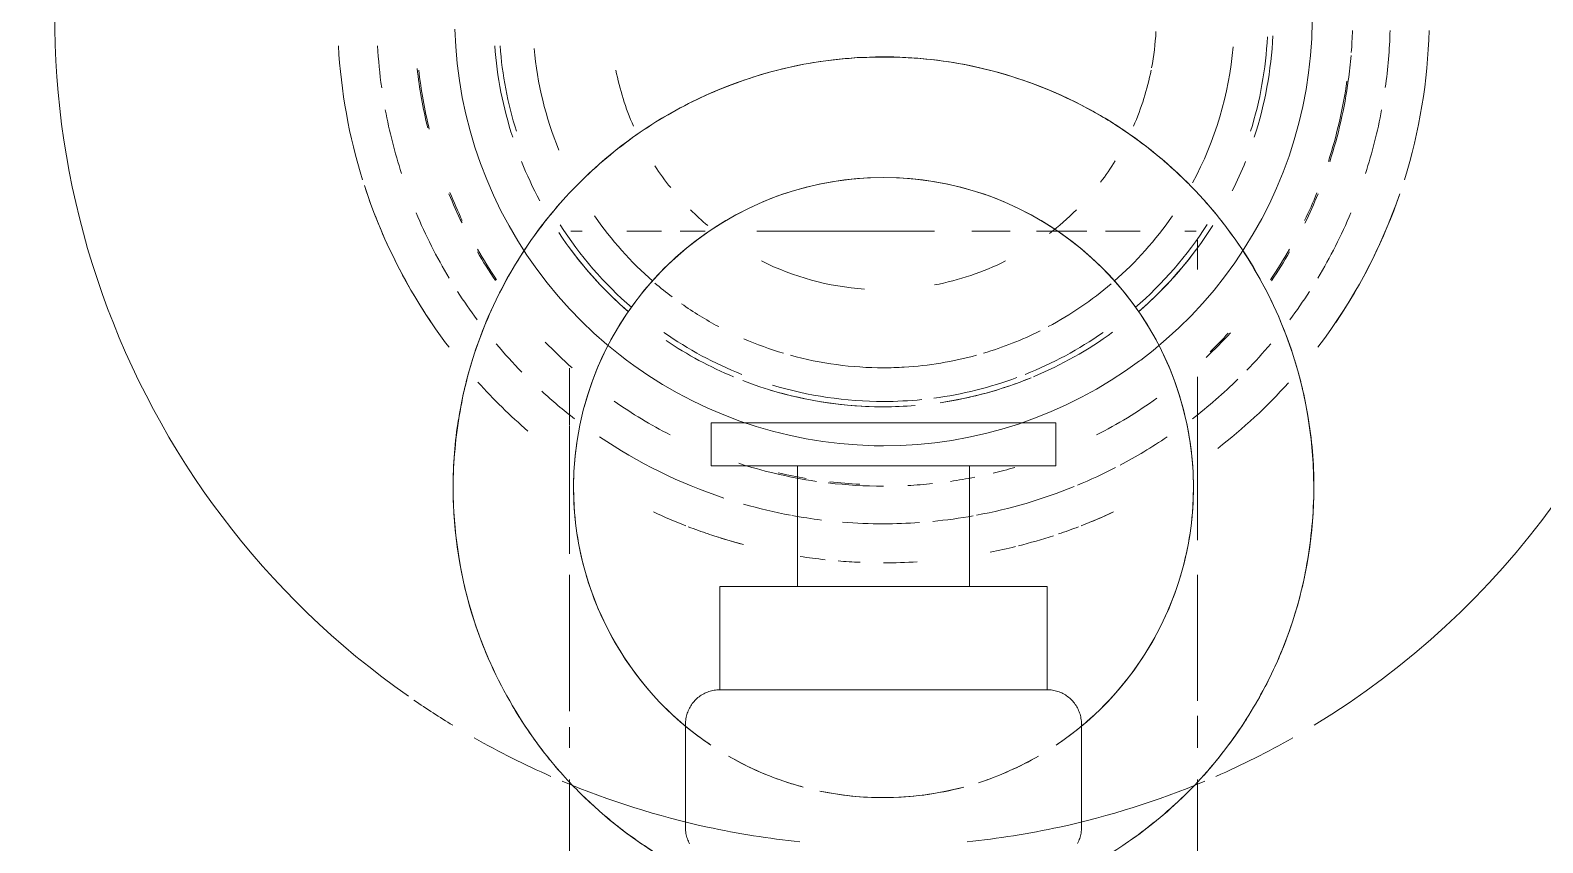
# Model space of a CAD drawing. Header units: millimetres. Extents: x -4000 to 187956, y -58990 to 162485.
# Drawn here: x 79122.3 to 79210.1, y 5651.6 to 5698.7 of the extents above; entities that cross this region are included whole.
import ezdxf

# ---------------------------------------------------------------- set-up
doc = ezdxf.new("R2010")
doc.units = ezdxf.units.MM
doc.layers.add('P-SANR-FIXT', color=6, linetype='Continuous', lineweight=9)

# ---------------------------------------------------------------- blocks, each defined once
blk = doc.blocks.new('C307 - C307-V944-FFS - TANG 1')
at = {"layer": 'P-SANR-FIXT', "color": 253}
for p, q in [((18.24, -105.726), (18.24, -94.245)), ((-18.24, -95.069), (-18.24, -105.726)), ((0.103, -110.937), (0, -110.937)), ((0, -116.937), (-5.646, -116.937)), ((0, -116.937), (-5, -116.937)), ((5.646, -116.937), (0, -116.937)), ((5, -116.937), (0, -116.937)), ((0, -123.937), (-5.684, -123.937)), ((0, -123.937), (-5, -123.937)), ((5, -123.937), (0, -123.937)), ((5.684, -123.937), (0, -123.937))]:
    blk.add_line(p, q, dxfattribs=at)
at = {"layer": 'P-SANR-FIXT', "color": 250}
for p, q in [((-11.5, -102.937), (-11.5, -108.937)), ((11.5, -108.937), (11.5, -102.937)), ((-9.5, -110.937), (-9.5, -116.937)), ((0, -110.937), (-9.5, -110.937)), ((9.5, -110.937), (0, -110.937)), ((9.5, -116.937), (9.5, -110.937)), ((0, -116.937), (-9.5, -116.937)), ((-5, -116.937), (-5, -123.937)), ((9.5, -116.937), (0, -116.937)), ((5, -123.937), (5, -116.937)), ((-10, -123.937), (-10, -126.437)), ((0, -123.937), (-10, -123.937)), ((10, -123.937), (0, -123.937)), ((10, -126.437), (10, -123.937)), ((-10, -126.437), (0, -126.437)), ((0, -126.437), (10, -126.437))]:
    blk.add_line(p, q, dxfattribs=at)
at = {"layer": 'P-SANR-FIXT', "color": 254}
for p, q in [((-18.24, -107.554), (-18.24, -109.415)), ((18.24, -108.758), (18.24, -107.554)), ((18.24, -117.61), (18.24, -109.688)), ((-18.24, -110.292), (-18.24, -117.61)), ((18.24, -126.264), (18.24, -118.822)), ((-18.24, -119.612), (-18.24, -127.727)), ((-7.834, -126.359), (-8.774, -126.691)), ((18.24, -127.727), (18.24, -126.317)), ((-9.699, -127.06), (-10.608, -127.467)), ((-8.774, -126.691), (-9.699, -127.06)), ((9.275, -126.886), (8.343, -126.533)), ((10.192, -127.275), (9.275, -126.886)), ((-18.24, -127.727), (-18.24, -129.104)), ((-11.501, -127.909), (-12.375, -128.386)), ((-10.608, -127.467), (-11.501, -127.909)), ((11.975, -128.162), (11.092, -127.701)), ((12.839, -128.659), (11.975, -128.162)), ((12.839, -128.659), (11.975, -128.162)), ((18.24, -129.598), (18.24, -127.727)), ((-12.375, -128.386), (-13.23, -128.899)), ((-12.375, -128.386), (-13.23, -128.899)), ((-14.063, -129.444), (-14.874, -130.023)), ((-14.063, -129.444), (-14.874, -130.023)), ((14.934, -130.074), (14.503, -129.753)), ((14.934, -130.074), (14.503, -129.753)), ((-15.661, -130.634), (-16.422, -131.276)), ((-14.939, -130.074), (-15.661, -130.634)), ((-14.939, -130.074), (-15.661, -130.634)), ((16.075, -130.977), (15.301, -130.349)), ((16.075, -130.977), (15.301, -130.349)), ((-16.422, -131.276), (-17.158, -131.947)), ((16.823, -131.635), (16.075, -130.977)), ((17.544, -132.322), (16.823, -131.635)), ((18.237, -133.038), (17.544, -132.322)), ((-18.546, -133.376), (-19.196, -134.131)), ((-17.866, -132.648), (-18.546, -133.376)), ((18.9, -133.781), (18.237, -133.038)), ((19.534, -134.549), (18.9, -133.781)), ((20.136, -135.343), (19.534, -134.549)), ((-20.403, -135.716), (-20.957, -136.543)), ((-20.403, -135.716), (-20.957, -136.543)), ((20.706, -136.16), (20.136, -135.343)), ((20.706, -136.16), (20.136, -135.343)), ((-12.897, -137.555), (-14.914, -137.555)), ((-10.359, -137.555), (-11.816, -137.555)), ((-5.131, -137.555), (-7.353, -137.555)), ((0, -137.555), (-2.96, -137.555)), ((7.353, -137.555), (0, -137.555)), ((11.816, -137.555), (10.359, -137.555)), ((14.914, -137.555), (12.897, -137.555)), ((22.214, -138.738), (21.746, -137.859)), ((22.647, -139.636), (22.214, -138.738)), ((23.043, -140.55), (22.647, -139.636)), ((-22.834, -140.054), (-23.213, -140.975)), ((-22.834, -140.054), (-23.213, -140.975)), ((-23.213, -140.975), (-23.555, -141.911)), ((-23.213, -140.975), (-23.555, -141.911)), ((-23.555, -141.911), (-23.86, -142.859)), ((-23.86, -142.859), (-24.126, -143.819)), ((-24.354, -144.789), (-24.543, -145.767)), ((-24.543, -145.767), (-24.693, -146.752)), ((24.629, -146.298), (24.461, -145.316)), ((-24.693, -146.752), (-24.803, -147.742)), ((-24.803, -147.742), (-24.874, -148.735)), ((24.895, -149.273), (24.846, -148.278)), ((-24.874, -148.735), (-24.904, -149.731))]:
    blk.add_line(p, q, dxfattribs=at)
at = {"layer": 'P-SANR-FIXT', "color": 252}
for p, q in [((0, -110.937), (-8.227, -110.937)), ((8.227, -110.937), (0, -110.937)), ((-5.646, -116.937), (-8.227, -116.937)), ((0, -116.937), (-5, -116.937)), ((5, -116.937), (0, -116.937)), ((8.227, -116.937), (5.646, -116.937)), ((-5.684, -123.937), (-8.66, -123.937)), ((0, -123.937), (-5, -123.937)), ((5, -123.937), (0, -123.937)), ((8.66, -123.937), (5.684, -123.937)), ((-8.66, -126.437), (0, -126.437)), ((0, -126.437), (8.66, -126.437))]:
    blk.add_line(p, q, dxfattribs=at)
at = {"layer": 'P-SANR-FIXT', "color": 90}
for p, q in [((-4.948, -125.591), (-5.92, -125.808)), ((-4.948, -125.591), (-5.92, -125.808)), ((-3.968, -125.412), (-4.948, -125.591)), ((-3.968, -125.412), (-4.948, -125.591)), ((-2.982, -125.273), (-3.968, -125.412)), ((-2.982, -125.273), (-3.968, -125.412)), ((-1.99, -125.174), (-2.982, -125.273)), ((-1.99, -125.174), (-2.982, -125.273)), ((-0.996, -125.114), (-1.99, -125.174)), ((-0.996, -125.114), (-1.99, -125.174)), ((0, -125.094), (-0.996, -125.114)), ((0, -125.094), (-0.996, -125.114)), ((0.538, -125.1), (0, -125.094)), ((0.538, -125.1), (0, -125.094)), ((1.533, -125.142), (0.538, -125.1)), ((1.533, -125.142), (0.538, -125.1)), ((2.526, -125.223), (1.533, -125.142)), ((2.526, -125.223), (1.533, -125.142)), ((3.515, -125.344), (2.526, -125.223)), ((3.515, -125.344), (2.526, -125.223)), ((4.498, -125.504), (3.515, -125.344)), ((4.498, -125.504), (3.515, -125.344)), ((5.474, -125.703), (4.498, -125.504)), ((5.474, -125.703), (4.498, -125.504)), ((-7.834, -126.359), (-8.774, -126.691)), ((-6.883, -126.064), (-7.834, -126.359)), ((-6.883, -126.064), (-7.834, -126.359)), ((-5.92, -125.808), (-6.883, -126.064)), ((-5.92, -125.808), (-6.883, -126.064)), ((6.441, -125.942), (5.474, -125.703)), ((6.441, -125.942), (5.474, -125.703)), ((7.398, -126.218), (6.441, -125.942)), ((7.398, -126.218), (6.441, -125.942)), ((8.343, -126.533), (7.398, -126.218)), ((8.343, -126.533), (7.398, -126.218)), ((-9.699, -127.06), (-10.608, -127.467)), ((-8.774, -126.691), (-9.699, -127.06)), ((9.275, -126.886), (8.343, -126.533)), ((10.192, -127.275), (9.275, -126.886)), ((11.092, -127.701), (10.192, -127.275)), ((11.092, -127.701), (10.192, -127.275)), ((-11.501, -127.909), (-12.375, -128.386)), ((-10.608, -127.467), (-11.501, -127.909)), ((11.975, -128.162), (11.092, -127.701)), ((-13.23, -128.899), (-14.063, -129.444)), ((-13.23, -128.899), (-14.063, -129.444)), ((13.682, -129.189), (12.839, -128.659)), ((13.682, -129.189), (12.839, -128.659)), ((14.503, -129.753), (13.682, -129.189)), ((14.503, -129.753), (13.682, -129.189)), ((-15.661, -130.634), (-16.422, -131.276)), ((-14.874, -130.023), (-14.939, -130.074)), ((-14.874, -130.023), (-14.939, -130.074)), ((15.301, -130.349), (14.934, -130.074)), ((15.301, -130.349), (14.934, -130.074)), ((-17.158, -131.947), (-17.866, -132.648)), ((-18.546, -133.376), (-19.196, -134.131)), ((18.9, -133.781), (18.237, -133.038)), ((-18.24, -135.338), (-18.24, -137.033)), ((-17.5, -137.555), (-18.153, -137.555)), ((-12.897, -137.555), (-14.914, -137.555)), ((-10.359, -137.555), (-11.816, -137.555)), ((-8.895, -137.555), (-10.359, -137.555)), ((-8.895, -137.555), (-10.133, -137.555)), ((-5.131, -137.555), (-6.98, -137.555)), ((0, -137.555), (-2.96, -137.555)), ((3.558, -137.555), (0, -137.555)), ((6.98, -137.555), (3.903, -137.555)), ((11.816, -137.555), (10.359, -137.555)), ((14.914, -137.555), (12.897, -137.555)), ((18.153, -137.555), (17.5, -137.555)), ((23.402, -141.479), (23.043, -140.55)), ((23.402, -141.479), (23.043, -140.55)), ((-24.126, -143.819), (-24.354, -144.789))]:
    blk.add_line(p, q, dxfattribs=at)
at = {"layer": 'P-SANR-FIXT', "color": 250, "flags": 128}
for points in [[(-11.5, -102.937), (-11.498, -102.857), (-11.494, -102.777), (-11.486, -102.698), (-11.474, -102.618), (-11.46, -102.54), (-11.443, -102.462), (-11.422, -102.384), (-11.398, -102.308), (-11.372, -102.233), (-11.342, -102.158), (-11.31, -102.085), (-11.274, -102.014)], [(11.264, -101.994), (11.3, -102.066), (11.334, -102.138), (11.364, -102.212), (11.392, -102.288), (11.416, -102.364), (11.437, -102.441), (11.456, -102.519), (11.471, -102.597), (11.483, -102.676), (11.492, -102.756), (11.497, -102.836), (11.5, -102.916), (11.5, -102.937)], [(-9.5, -110.937), (-9.58, -110.936), (-9.66, -110.931), (-9.739, -110.923), (-9.819, -110.912), (-9.897, -110.897), (-9.975, -110.88), (-10.053, -110.859), (-10.129, -110.836), (-10.205, -110.809), (-10.279, -110.779), (-10.352, -110.747), (-10.424, -110.711), (-10.494, -110.673), (-10.562, -110.632), (-10.629, -110.588), (-10.694, -110.541), (-10.758, -110.492), (-10.819, -110.441), (-10.878, -110.387), (-10.935, -110.331), (-10.989, -110.272), (-11.041, -110.211), (-11.091, -110.149), (-11.138, -110.084), (-11.183, -110.018), (-11.225, -109.95), (-11.264, -109.88), (-11.3, -109.808), (-11.334, -109.736), (-11.364, -109.662), (-11.392, -109.587), (-11.416, -109.511), (-11.437, -109.433), (-11.456, -109.356), (-11.471, -109.277), (-11.483, -109.198), (-11.492, -109.118), (-11.497, -109.039), (-11.5, -108.959), (-11.5, -108.937)], [(11.5, -108.937), (11.498, -109.017), (11.494, -109.097), (11.486, -109.177), (11.474, -109.256), (11.46, -109.334), (11.443, -109.413), (11.422, -109.49), (11.398, -109.566), (11.372, -109.642), (11.342, -109.716), (11.31, -109.789), (11.274, -109.861), (11.236, -109.931), (11.195, -110), (11.151, -110.066), (11.104, -110.132), (11.055, -110.195), (11.004, -110.256), (10.95, -110.315), (10.893, -110.372), (10.835, -110.426), (10.774, -110.479), (10.712, -110.528), (10.647, -110.576), (10.581, -110.62), (10.512, -110.662), (10.443, -110.701), (10.371, -110.737), (10.299, -110.771), (10.225, -110.801), (10.15, -110.829), (10.073, -110.853), (9.996, -110.875), (9.918, -110.893), (9.84, -110.908), (9.761, -110.92), (9.681, -110.929), (9.602, -110.935), (9.522, -110.937), (9.5, -110.937)], [(-9.5, -110.937), (-9.492, -110.937), (-9.47, -110.937), (-9.432, -110.937), (-9.379, -110.937), (-9.311, -110.937), (-9.228, -110.937), (-9.13, -110.937), (-9.018, -110.937), (-8.891, -110.937), (-8.75, -110.937), (-8.595, -110.937), (-8.426, -110.937), (-8.244, -110.937), (-8.049, -110.937), (-7.841, -110.937), (-7.62, -110.937), (-7.387, -110.937), (-7.142, -110.937), (-6.886, -110.937), (-6.619, -110.937), (-6.341, -110.937), (-6.053, -110.937), (-5.755, -110.937), (-5.448, -110.937), (-5.133, -110.937), (-4.809, -110.937), (-4.478, -110.937), (-4.139, -110.937), (-3.794, -110.937), (-3.442, -110.937), (-3.086, -110.937), (-2.724, -110.937), (-2.358, -110.937), (-1.988, -110.937), (-1.615, -110.937), (-1.239, -110.937), (-0.861, -110.937), (-0.482, -110.937), (-0.103, -110.937), (0, -110.937)], [(-7.322, -110.937), (-7.558, -110.937), (-7.782, -110.937), (-7.994, -110.937), (-8.193, -110.937), (-8.379, -110.937), (-8.551, -110.937), (-8.71, -110.937), (-8.854, -110.937), (-8.985, -110.937), (-9.101, -110.937), (-9.203, -110.937), (-9.29, -110.937), (-9.362, -110.937), (-9.419, -110.937), (-9.461, -110.937), (-9.488, -110.937), (-9.499, -110.937)], [(0, -110.937), (0.38, -110.937), (0.759, -110.937), (1.137, -110.937), (1.514, -110.937), (1.887, -110.937), (2.258, -110.937), (2.625, -110.937), (2.988, -110.937), (3.347, -110.937), (3.699, -110.937), (4.046, -110.937), (4.387, -110.937), (4.72, -110.937), (5.046, -110.937), (5.364, -110.937), (5.673, -110.937), (5.974, -110.937), (6.264, -110.937), (6.545, -110.937), (6.815, -110.937), (7.074, -110.937), (7.322, -110.937), (7.558, -110.937), (7.782, -110.937), (7.994, -110.937), (8.193, -110.937), (8.379, -110.937), (8.551, -110.937), (8.71, -110.937), (8.854, -110.937), (8.985, -110.937), (9.101, -110.937), (9.203, -110.937), (9.29, -110.937), (9.362, -110.937), (9.419, -110.937), (9.461, -110.937), (9.488, -110.937), (9.499, -110.937)], [(9.5, -110.937), (9.492, -110.937), (9.47, -110.937), (9.432, -110.937), (9.379, -110.937), (9.311, -110.937), (9.228, -110.937), (9.13, -110.937), (9.018, -110.937), (8.891, -110.937), (8.75, -110.937), (8.595, -110.937), (8.426, -110.937), (8.244, -110.937), (8.049, -110.937), (7.841, -110.937), (7.62, -110.937), (7.387, -110.937)]]:
    blk.add_lwpolyline(points, dxfattribs=at)
at = {"layer": 'P-SANR-FIXT', "color": 252, "flags": 128}
for points in [[(0, -110.937), (-0.38, -110.937), (-0.759, -110.937), (-1.137, -110.937), (-1.514, -110.937), (-1.887, -110.937), (-2.258, -110.937), (-2.625, -110.937), (-2.988, -110.937), (-3.347, -110.937), (-3.699, -110.937), (-4.046, -110.937), (-4.387, -110.937), (-4.72, -110.937), (-5.046, -110.937), (-5.364, -110.937), (-5.673, -110.937), (-5.974, -110.937), (-6.264, -110.937), (-6.545, -110.937), (-6.815, -110.937), (-7.074, -110.937), (-7.322, -110.937)], [(7.387, -110.937), (7.142, -110.937), (6.886, -110.937), (6.619, -110.937), (6.341, -110.937), (6.053, -110.937), (5.755, -110.937), (5.448, -110.937), (5.133, -110.937), (4.809, -110.937), (4.478, -110.937), (4.139, -110.937), (3.794, -110.937), (3.442, -110.937), (3.086, -110.937), (2.724, -110.937), (2.358, -110.937), (1.988, -110.937), (1.615, -110.937), (1.239, -110.937), (0.861, -110.937), (0.482, -110.937), (0.103, -110.937)]]:
    blk.add_lwpolyline(points, dxfattribs=at)
at = {"layer": 'P-SANR-FIXT', "color": 254, "flags": 128}
for points in [[(-16.422, -131.276), (-17.158, -131.947), (-17.866, -132.648), (-18.546, -133.376)], [(18.237, -133.038), (17.544, -132.322), (16.823, -131.635), (16.075, -130.977)], [(-19.196, -134.131), (-19.815, -134.912), (-20.403, -135.716)], [(-19.196, -134.131), (-19.815, -134.912), (-20.403, -135.716)], [(20.136, -135.343), (19.534, -134.549), (18.9, -133.781)], [(-20.957, -136.543), (-21.479, -137.392), (-21.966, -138.261), (-22.418, -139.149), (-22.834, -140.054)], [(-20.957, -136.543), (-21.479, -137.392), (-21.966, -138.261), (-22.418, -139.149), (-22.834, -140.054)], [(23.043, -140.55), (22.647, -139.636), (22.214, -138.738), (21.746, -137.859), (21.243, -136.999), (20.706, -136.16)], [(21.746, -137.859), (21.243, -136.999), (20.706, -136.16)], [(-23.555, -141.911), (-23.86, -142.859), (-24.126, -143.819), (-24.354, -144.789), (-24.543, -145.767), (-24.693, -146.752), (-24.803, -147.742)], [(24.895, -149.273), (24.846, -148.278), (24.757, -147.286), (24.629, -146.298), (24.461, -145.316), (24.254, -144.341), (24.009, -143.376), (23.725, -142.421), (23.402, -141.479)], [(24.009, -143.376), (23.725, -142.421), (23.402, -141.479)], [(24.461, -145.316), (24.254, -144.341), (24.009, -143.376)], [(24.846, -148.278), (24.757, -147.286), (24.629, -146.298)], [(-24.803, -147.742), (-24.874, -148.735), (-24.904, -149.731)]]:
    blk.add_lwpolyline(points, dxfattribs=at)
at = {"layer": 'P-SANR-FIXT', "color": 253}
for centre, radius, start, end in [((0, -122.671), 25, 120.03695, 135), ((0, -122.671), 25, 45, 59.95738), ((0, -150), 48.136, 102.26185, 112.80126), ((0, -150), 48.136, 67.19874, 77.73815), ((0, -122.671), 18, 78.14215, 105), ((0, -122.671), 18, 70.50612, 75), ((0, -150), 48.136, 113.64249, 119.58594), ((0, -150), 48.136, 60.41341, 66.34757), ((0, -122.671), 25, 143.29654, 147.45336), ((0, -122.671), 18, 123.85989, 133.60761), ((0, -122.671), 18, 45, 56.14011), ((0, -122.671), 25, 30, 36.6761), ((0, -150), 48.136, 121.30868, 166.68719), ((0, -150), 48.136, 55.49462, 58.69036), ((0, -122.671), 25, 150, 156.65596), ((0, -122.671), 18, 135, 163.6117), ((0, -150), 48.136, 343.97644, 55.02528), ((0, -122.671), 18, 16.38935, 41.41188), ((0, -122.671), 25, 23.34576, 27.38033), ((0, -122.671), 25, 161.95315, 180), ((0, -122.671), 25, 360, 18.04427), ((0, -122.671), 18, 165, 180), ((0, -122.671), 18, 0, 15), ((0, -122.671), 25, 180, 189.63009), ((0, -122.671), 18, 180, 195), ((0, -122.671), 18, 348.3716, 360), ((0, -122.671), 25, 350.85893, 360)]:
    blk.add_arc(centre, radius, start, end, dxfattribs=at)
at = {"layer": 'P-SANR-FIXT', "color": 254}
for centre, radius, start, end in [((0, -150), 48.136, 95.79093, 102.26185), ((0, -150), 48.136, 77.73815, 84.20907), ((0, -122.671), 18, 90, 105), ((0, -122.671), 18, 78.14215, 90), ((0, -122.671), 18, 60, 75), ((0, -122.671), 18, 107.87558, 120), ((0, -150), 29.434, 100.57941, 112.08526), ((0, -150), 29.434, 73.97609, 79.42059), ((0, -150), 29.434, 55.92224, 71.64679), ((0, -150), 29.434, 112.50647, 117.2613), ((0, -150), 29.434, 117.83601, 124.02985), ((0, -150), 31.698, 127.77357, 137.90956), ((0, -150), 31.698, 127.77357, 137.90956), ((0, -150), 27.248, 117.01717, 125.62244), ((0, -150), 27.248, 54.98176, 62.94991), ((0, -150), 31.698, 41.97977, 49.34201), ((0, -150), 31.698, 41.97977, 49.34201), ((0, -150), 29.434, 127.5574, 134.38776), ((0, -150), 22.642, 90, 94.65395), ((0, -150), 22.642, 68.87477, 90), ((0, -150), 29.434, 47.61184, 52.4426), ((0, -150), 22.642, 98.34658, 112.23754), ((0, -150), 22.642, 112.60994, 126), ((0, -150), 22.642, 56.1111, 67.39006), ((0, -150), 29.434, 135.80527, 139.82734), ((0, -150), 20.377, 93.40527, 105.39247), ((0, -150), 20.377, 74.60753, 90), ((0, -150), 27.248, 43.85986, 48.40262), ((0, -150), 29.434, 40.17266, 44.49214), ((0, -150), 31.698, 142.75034, 161.08763), ((0, -150), 27.248, 133.4417, 137.67503), ((0, -150), 27.17, 134.27852, 137.4504), ((0, -150), 20.377, 106.56395, 116.52403), ((0, -150), 20.377, 66.53913, 73.43605), ((0, -150), 31.698, 18, 37.24966), ((0, -150), 31.698, 145.95466, 161.08763), ((0, -150), 29.434, 143.30667, 147.17804), ((0, -150), 20.377, 118.0161, 130.48369), ((0, -150), 20.377, 54.8437, 61.9839), ((0, -150), 29.434, 32.81929, 36.69333), ((0, -150), 31.698, 18, 34.04679), ((0, -150), 22.642, 130.83469, 147.61727), ((0, -150), 22.642, 33.58211, 49.16531), ((0, -150), 15.849, 63.42695, 86.03396), ((0, -150), 15.849, 63.42695, 86.03396), ((0, -150), 20.377, 49.33312, 52.96917), ((0, -150), 29.434, 148.97286, 157.26139), ((0, -150), 27.248, 145.75965, 149.95939), ((0, -150), 27.17, 145.81186, 150.21472), ((0, -150), 20.377, 131.09996, 145.42763), ((0, -150), 15.849, 100.74907, 116.57305), ((0, -150), 15.849, 100.74907, 116.57305), ((0, -150), 20.377, 34.57237, 48.90004), ((0, -150), 27.17, 29.78901, 34.18814), ((0, -150), 27.248, 30.04468, 34.19611), ((0, -150), 29.434, 22.73861, 31.02371), ((0, -150), 15.849, 127.43166, 135), ((0, -150), 15.849, 127.43166, 135), ((0, -150), 15.849, 45, 49.89098), ((0, -150), 15.849, 45, 49.89098), ((0, -150), 27.248, 153.93491, 157.85154), ((0, -150), 27.17, 154.19634, 157.91649), ((0, -150), 27.17, 22.05966, 25.8), ((0, -150), 27.248, 22.14446, 26.06146), ((0, -150), 22.642, 21.75784, 28.13789), ((0, -150), 31.698, 162.62063, 178.56842), ((0, -150), 31.698, 162.62063, 178.56842), ((0, -150), 22.642, 153.47689, 158.24216), ((0, -150), 20.377, 151.74716, 175.09985), ((0, -150), 15.849, 142.68684, 148.14781), ((0, -150), 15.849, 142.68684, 148.14781), ((0, -150), 15.849, 33.11111, 38.75348), ((0, -150), 15.849, 33.11111, 38.75348), ((0, -150), 31.698, 3.05502, 17.37937), ((0, -150), 31.698, 3.05502, 17.37937), ((0, -150), 29.434, 162, 169.40896), ((0, -150), 29.434, 10.59104, 18), ((0, -150), 27.248, 162, 172.20605), ((0, -150), 27.17, 162, 172.10478), ((0, -150), 20.377, 5.19202, 22.32481), ((0, -150), 22.642, 162, 177.20159), ((0, -150), 22.642, 4.27702, 18), ((0, -150), 15.849, 156.37864, 168.73223), ((0, -150), 15.849, 156.37864, 168.73223), ((0, -150), 15.849, 11.26777, 23.62136), ((0, -150), 15.849, 11.26777, 23.62136), ((0, -150), 27.17, 6.5584, 13.87991), ((0, -150), 27.248, 6.33457, 13.70096), ((0, -150), 29.434, 171.95983, 178.4583), ((0, -150), 27.248, 172.20605, 175.27889), ((0, -150), 29.434, 3.29002, 8.04692), ((0, -150), 15.849, 169.21164, 176.87188), ((0, -150), 15.849, 169.21164, 176.87188), ((0, -150), 27.248, 175.62975, 178.33461)]:
    blk.add_arc(centre, radius, start, end, dxfattribs=at)
at = {"layer": 'P-SANR-FIXT', "color": 252}
for radius, start, end in [(25, 138.00529, 143.29654), (18, 109.49384, 120), (18, 60, 70.50612), (25, 36.6761, 41.97683), (25, 156.65596, 161.95315), (25, 18.04427, 23.34576), (25, 189.63009, 197.32057), (18, 195, 345), (25, 342.67943, 350.36987), (25, 203.34404, 216.70346), (25, 323.3239, 336.65424), (25, 225, 239.96305), (25, 300.04262, 315), (25, 240, 258.01703), (25, 281.99318, 300), (25, 263.79414, 276.72028)]:
    blk.add_arc((0, -122.671), radius, start, end, dxfattribs=at)
at = {"layer": 'P-SANR-FIXT', "color": 250}
for radius, start, end in [(18, 123.85989, 180), (18, 360, 56.14011), (18, 180, 360), (25, 198.04685, 203.34404), (25, 336.65424, 341.95573), (25, 216.70346, 221.99471), (25, 318.02317, 323.3239), (25, 258.01703, 263.29282), (25, 276.72028, 281.99318)]:
    blk.add_arc((0, -122.671), radius, start, end, dxfattribs=at)
at = {"layer": 'P-SANR-FIXT', "color": 90}
for radius, start, end in [(31.698, 90, 93.54635), (31.698, 90, 93.54635), (31.698, 85.22639, 87.54718), (31.698, 85.22639, 87.54718), (31.698, 81.21297, 83.87417), (31.698, 81.21297, 83.87417), (31.698, 104.31433, 108.1429), (31.698, 104.31433, 108.1429), (31.698, 101.28762, 103.98723), (31.698, 101.28762, 103.98723), (31.698, 71.30977, 75.13004), (31.698, 72, 75.13004), (31.698, 108.70333, 110.95289), (31.698, 108.70333, 110.95289), (31.698, 69.04711, 71.29667), (31.698, 69.04711, 71.29667), (31.698, 111.22297, 114.92031), (31.698, 112.3365, 114.92031), (29.434, 95.57034, 100.2085), (29.434, 90, 94.06665), (29.434, 85.36665, 90), (29.434, 79.59589, 82.97623), (31.698, 65.07969, 68.77703), (31.698, 65.07969, 68.77703), (27.248, 92.95697, 96.01725), (27.248, 83.24828, 90), (27.17, 83.39638, 87.10789), (27.248, 103.49922, 106.26001), (27.248, 98.19784, 101.2105), (27.248, 76.52765, 81.80216), (27.17, 76.99741, 80.49048), (27.248, 72.04005, 76.52765), (22.642, 90, 94.65395), (22.642, 90, 94.65395), (22.642, 73.11731, 90), (22.642, 73.11731, 90), (22.332, 97.52211, 110.31259), (22.642, 98.34658, 106.88269), (22.642, 98.34658, 106.88269), (22.332, 90, 95.72465), (22.332, 73.20555, 90), (22.642, 112.60994, 126), (22.642, 112.60994, 126), (22.642, 108, 112.23754), (22.642, 108, 112.23754), (22.642, 56.1111, 67.39006), (22.642, 56.1111, 67.39006), (22.332, 111.6418, 124.83671), (20.377, 90, 93.40527), (22.332, 55.16329, 68.3582), (22.332, 130.87962, 147.29785), (22.642, 130.83469, 144), (22.642, 130.83469, 144), (22.332, 32.74017, 49.12038), (22.642, 36, 49.16531), (22.642, 36, 49.16531), (22.642, 21.75784, 28.13789), (22.642, 21.75784, 28.13789), (22.642, 153.47689, 158.24216), (22.642, 153.47689, 158.24216), (22.642, 162, 177.20159), (22.642, 162, 177.20159), (22.642, 4.27702, 18), (22.642, 4.27702, 18), (22.332, 162.69504, 176.98236), (22.332, 4.33625, 17.30496)]:
    blk.add_arc((0, -150), radius, start, end, dxfattribs=at)
at = {"layer": 'P-SANR-FIXT', "color": 250}
for points, knots in [([(119.281, -157.53), (115.965, -146.843), (106.16, -127.435), (84.838, -108.521), (62.348, -96.734), (49.426, -91.873), (42.56, -89.707)], [0, 0, 0, 0, 0.333333, 0.666667, 0.833333, 1, 1, 1, 1]), ([(19.151, -106.602), (19.381, -106.876), (20.724, -108.553), (23.822, -113.66), (24.954, -118.883), (25, -122.671)], [0.7777778, 0.7777778, 0.7777778, 0.7777778, 0.7916667, 0.8611111, 1, 1, 1, 1]), ([(25, -122.671), (24.982, -124.186), (24.708, -127.134), (23.619, -131.257), (21.742, -135.24), (19.255, -138.824), (16.151, -141.901), (12.582, -144.429), (8.609, -146.261), (4.893, -147.279), (1.673, -147.656), (-2.042, -147.697), (-6.476, -147.021), (-10.84, -145.322), (-13.9, -143.508), (-16.1, -141.852), (-18.112, -139.973), (-20.426, -137.277), (-23.824, -131.682), (-24.956, -126.458), (-25, -122.671)], [0, 0, 0, 0, 0.055556, 0.111111, 0.166667, 0.222222, 0.277778, 0.333333, 0.388889, 0.444444, 0.479167, 0.513889, 0.583333, 0.652778, 0.6875, 0.722222, 0.756944, 0.791667, 0.861111, 1, 1, 1, 1])]:
    blk.add_open_spline(points, degree=3, knots=knots, dxfattribs=at)
at = {"layer": 'P-SANR-FIXT', "color": 252}
blk.add_open_spline([(-19.145, -106.594), (-18.213, -105.484), (-16.146, -103.436), (-12.581, -100.912), (-9.931, -99.691), (-8.56, -99.192)], degree=3, dxfattribs=at)
blk.add_open_spline([(8.923, -99.326), (9.833, -99.673), (11.561, -100.447), (13.902, -101.836), (16.105, -103.496), (17.851, -105.127), (18.806, -106.19), (19.151, -106.602)], degree=3, knots=[0.6159618, 0.6159618, 0.6159618, 0.6159618, 0.6527778, 0.6875, 0.7222222, 0.7569444, 0.7777778, 0.7777778, 0.7777778, 0.7777778], dxfattribs=at)
at = {"layer": 'P-SANR-FIXT', "color": 250}
blk.add_open_spline([(-25, -122.671), (-24.982, -121.156), (-24.709, -118.208), (-23.619, -114.084), (-21.738, -110.097), (-20.077, -107.705), (-19.145, -106.594)], degree=3, dxfattribs=at)
blk = doc.blocks.new('CMF2_NHAXUONG_A_rvt-1-FFS - TANG 1')
at = {"layer": 'P-SANR-FIXT', "color": 250, "lineweight": 9, "rotation": 180}
blk.add_blockref('C307 - C307-V944-FFS - TANG 1', (79171.82, 5549.515), dxfattribs=at)

msp = doc.modelspace()

# ---------------------------------------------------------------- block references
at = {"lineweight": 5}
msp.add_blockref('CMF2_NHAXUONG_A_rvt-1-FFS - TANG 1', (0, 0), dxfattribs=at)

doc.saveas('drawing.dxf')
